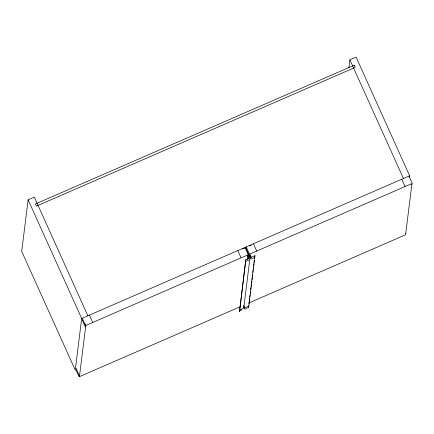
<?xml version="1.0" encoding="UTF-8"?>
<svg xmlns="http://www.w3.org/2000/svg" width="434" height="434" viewBox="0 0 434 434"><rect width="100%" height="100%" fill="white"/><g stroke="black" fill="none" stroke-linecap="round" stroke-linejoin="round"><path stroke-width="0.65" d="M246.056 248.46L250.89 259.147L254.899 257.433L254.736 257.074M28.123 199.819L21.7 251.384L75.256 370.061L81.679 318.496L28.123 199.819L34.319 197.123L87.874 315.8M85.026 323.71L85.813 325.462L79.433 376.685L240.441 306.632M92.74 322.451L89.513 315.214M245.796 259.662L239.563 311.368L245.796 259.662L249.441 258.078L247.982 254.839L85.813 325.462M247.391 259.565L247.982 254.839M239.573 309.648L239.736 310.006L243.724 308.238L249.772 259.597L245.79 261.398L245.628 261.035M248.932 303.686L249.181 301.69M249.344 300.355L249.593 298.359M249.762 297.024L250.011 295.028M250.174 293.699L250.423 291.697M250.673 289.7L250.923 287.704M251.085 286.369L251.335 284.373M251.503 283.044L251.753 281.042M251.915 279.713L252.165 277.717M252.333 276.382L252.583 274.386M252.832 272.389L253.076 270.393M253.244 269.058L253.494 267.062M253.657 265.727L253.906 263.731M254.074 262.402L254.324 260.4M254.574 258.404L254.91 255.697L251.264 257.286L249.805 254.047L411.953 183.56L405.573 234.783L249.007 302.905M243.572 306.735L244.662 309.127L248.677 307.402L254.91 255.697M256.716 251.102L253.516 243.913M348.887 67.85L349.891 59.816L356.081 57.12L409.642 175.797L409.474 177.137M405.031 186.571L401.819 179.367M412.126 184.678L411.79 184.868M406.072 233.302L405.736 233.476M249.913 258.311L245.026 247.532M75.89 369.676L79.134 376.869M82.113 319.706L85.254 326.856L85.65 326.769M76.058 368.314L79.2 375.464L79.596 375.377M412.251 183.376L409.007 176.188M82.286 318.344L85.531 325.538M246.262 246.995L251.134 257.785M81.679 318.496L409.642 175.797M242.541 248.991L244.271 248.237M249.555 245.937L251.286 245.183M244.895 248.584L246.138 248.047M243.734 305.346L244.852 307.76L248.845 306.041L248.682 305.682L248.677 307.402M239.4 311.021L241.83 309.963M237.837 250.711L241.027 257.78M349.891 59.816L403.446 178.493M247.51 255.55L249.018 258.892M354.285 65.214L35.436 203.953L36.413 206.107L355.262 67.373L354.285 65.214"/></g></svg>
